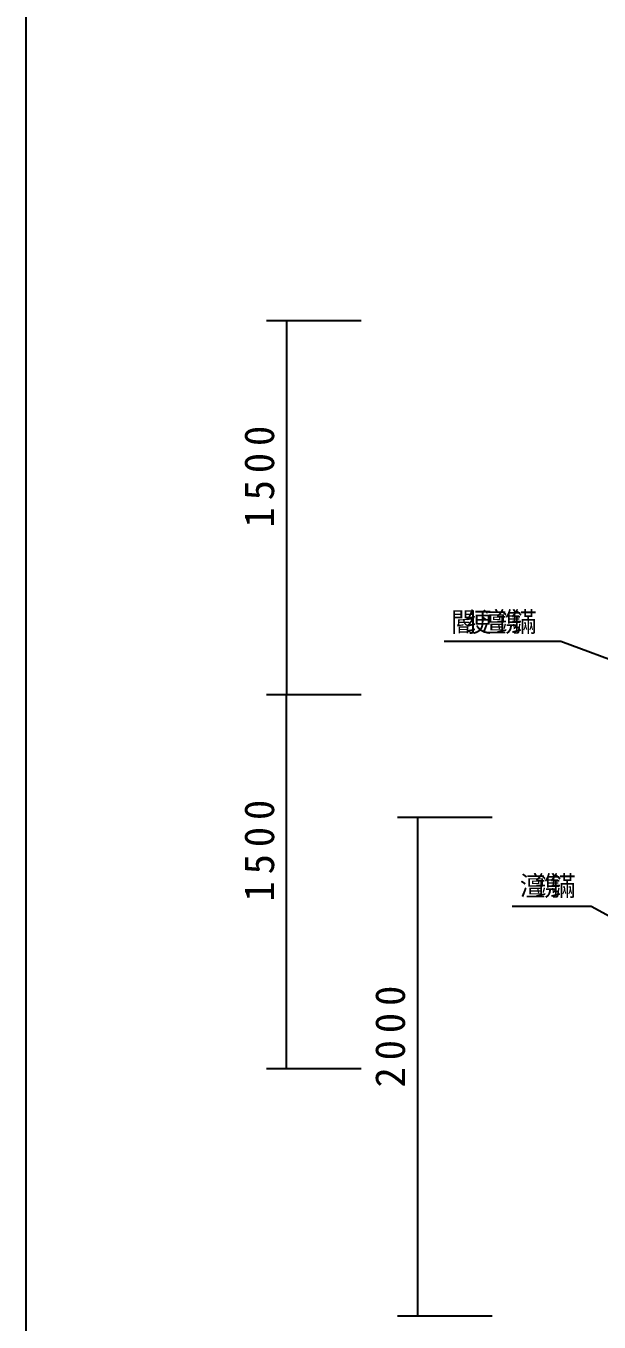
# Model space of a CAD drawing. Header units: metres. Extents: x 0 to 420, y 0 to 297.
# Drawn here: x 0 to 57.5, y 99.6 to 229.5 of the extents above; entities that cross this region are included whole.
import ezdxf

# ---------------------------------------------------------------- set-up
doc = ezdxf.new("R2010")
doc.units = ezdxf.units.M
doc.layers.add(' ', color=7, linetype='Continuous')

msp = doc.modelspace()

# ---------------------------------------------------------------- linework, layer by layer
at = {"layer": ' '}
for p, q in [((33.66, 199.97), (24.16, 199.97)), ((26.16, 199.97), (26.16, 162.47)), ((53.69, 167.83), (41.96, 167.83)), ((65.06, 163.62), (53.69, 167.83)), ((33.66, 162.47), (24.16, 162.47)), ((33.66, 162.47), (24.16, 162.47)), ((26.16, 124.97), (26.16, 162.47)), ((46.79, 150.17), (37.29, 150.17)), ((39.29, 150.17), (39.29, 100.17)), ((56.72, 141.26), (48.8, 141.26)), ((83.6, 126.67), (56.72, 141.26)), ((33.66, 124.97), (24.16, 124.97)), ((46.79, 100.17), (37.29, 100.17))]:
    msp.add_line(p, q, dxfattribs=at)
msp.add_line((0, 297), (0, 0))

# ---------------------------------------------------------------- texts
for s, p in [('0', (24.91, 187.42)), ('0', (24.91, 184.7)), ('5', (24.91, 181.97)), ('1', (24.91, 179.24)), ('0', (24.91, 149.92)), ('0', (24.91, 147.2)), ('5', (24.91, 144.47)), ('1', (24.91, 141.74)), ('0', (38.04, 131.28)), ('0', (38.04, 128.55)), ('0', (38.04, 125.83)), ('2', (38.04, 123.1))]:
    msp.add_text(s, height=3, rotation=90, dxfattribs=at).set_placement(p)
for s, p in [('閽', (42.63, 168.8)), ('绠', (44.14, 168.8)), ('澶', (45.66, 168.8)), ('鎸', (47.17, 168.8)), ('鏋', (48.68, 168.8)), ('澶', (49.57, 142.33)), ('鎸', (51.09, 142.33)), ('鏋', (52.6, 142.33))]:
    msp.add_text(s, height=1.99, dxfattribs=at).set_placement(p)

doc.saveas('drawing.dxf')
